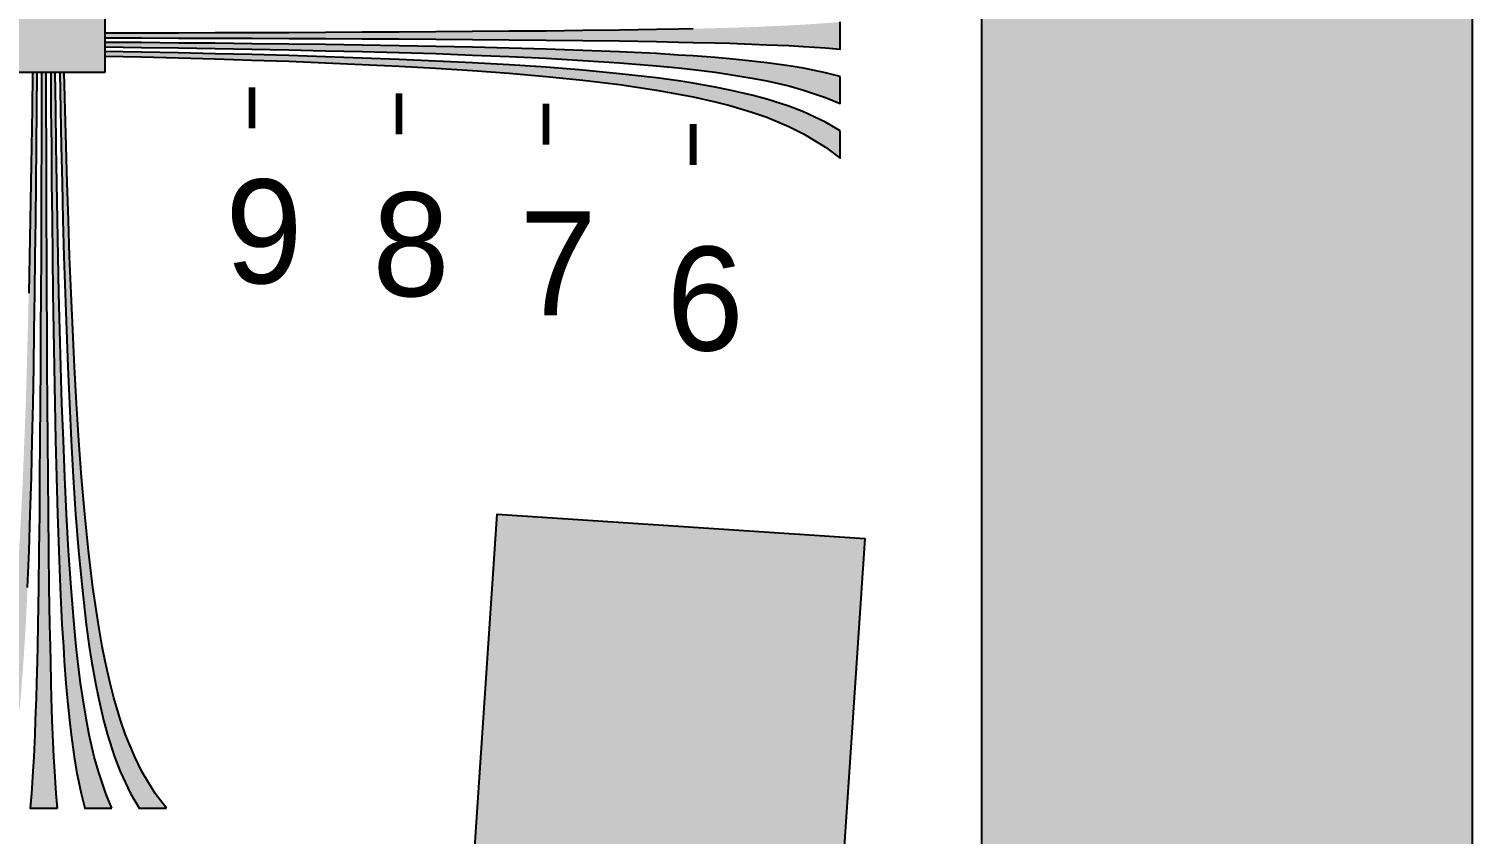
# Model space of a CAD drawing. Header units: millimetres. Extents: x 0 to 420, y 0 to 297.
# Drawn here: x 347.1 to 420, y 45.7 to 86.4 of the extents above; entities that cross this region are included whole.
import ezdxf

# ---------------------------------------------------------------- set-up
doc = ezdxf.new("R2010")
doc.units = ezdxf.units.MM
for name, color, linetype in [('FRAME', 7, 'Continuous'), ('GLUE', 1, 'Continuous'), ('LABELS', 7, 'Continuous'), ('PERIPHERY', 7, 'Continuous'), ('SFR', 7, 'Continuous')]:
    doc.layers.add(name, color=color, linetype=linetype)

msp = doc.modelspace()

# ---------------------------------------------------------------- hatches: boundary and pattern name
at = {"layer": 'FRAME', "true_color": 0x000000}
h = msp.add_hatch(color=7, dxfattribs=at)
h.dxf.hatch_style = 1
h.paths.add_polyline_path([(395.249, 272.25), (420, 272.25), (420, 24.75), (395.249, 24.75), (395.249, 272.25)])
at = {"layer": 'PERIPHERY', "true_color": 0x000000}
h = msp.add_hatch(color=7, dxfattribs=at)
h.dxf.hatch_style = 1
h.paths.add_polyline_path([(350.972, 84.15), (346.022, 84.15), (346.022, 89.1), (350.972, 89.1), (350.972, 84.15)])
h = msp.add_hatch(color=7, dxfattribs=at)
h.dxf.hatch_style = 1
h.paths.add_polyline_path([(388.097, 86.706), (387.354, 86.644), (386.241, 86.568), (385.498, 86.527), (384.384, 86.479), (383.642, 86.444), (382.528, 86.41), (381.785, 86.389), (380.672, 86.362), (379.929, 86.348), (378.816, 86.32), (376.959, 86.293), (375.103, 86.265), (373.247, 86.245), (371.39, 86.231), (369.534, 86.217), (367.678, 86.203), (365.822, 86.189), (363.965, 86.183), (362.109, 86.169), (360.253, 86.162), (358.397, 86.155), (356.54, 86.148), (354.684, 86.142), (352.828, 86.135), (350.972, 86.135), (350.972, 85.901), (352.828, 85.901), (354.684, 85.894), (356.54, 85.887), (358.397, 85.881), (360.253, 85.874), (362.109, 85.867), (363.965, 85.853), (365.822, 85.846), (367.678, 85.832), (369.534, 85.819), (371.39, 85.805), (373.247, 85.791), (375.103, 85.77), (376.959, 85.743), (378.816, 85.716), (379.929, 85.688), (380.672, 85.674), (381.785, 85.647), (382.528, 85.626), (383.642, 85.585), (384.384, 85.557), (385.498, 85.509), (386.241, 85.468), (387.354, 85.392), (388.097, 85.331), (388.097, 86.706)])
h = msp.add_hatch(color=7, dxfattribs=at)
h.dxf.hatch_style = 1
h.paths.add_polyline_path([(388.097, 83.955), (387.354, 84.141), (386.241, 84.368), (385.498, 84.492), (384.384, 84.643), (383.642, 84.726), (382.528, 84.843), (381.785, 84.904), (380.672, 84.987), (379.929, 85.035), (378.816, 85.104), (376.959, 85.193), (375.103, 85.269), (373.247, 85.331), (371.39, 85.386), (369.534, 85.427), (367.678, 85.468), (365.822, 85.503), (363.965, 85.53), (362.109, 85.558), (360.253, 85.585), (358.397, 85.606), (356.54, 85.627), (354.684, 85.64), (352.828, 85.661), (350.972, 85.675), (350.972, 85.448), (352.828, 85.42), (354.684, 85.393), (356.54, 85.366), (358.397, 85.331), (360.253, 85.296), (362.109, 85.255), (363.965, 85.207), (365.822, 85.159), (367.678, 85.104), (369.534, 85.035), (371.39, 84.96), (373.247, 84.87), (375.103, 84.767), (376.959, 84.643), (378.816, 84.492), (379.929, 84.382), (380.672, 84.299), (381.785, 84.162), (382.528, 84.052), (383.642, 83.866), (384.384, 83.729), (385.498, 83.474), (386.241, 83.268), (387.354, 82.89), (388.097, 82.581), (388.097, 83.955)])
h = msp.add_hatch(color=7, dxfattribs=at)
h.dxf.hatch_style = 1
h.paths.add_polyline_path([(388.097, 81.205), (387.354, 81.645), (386.241, 82.167), (385.498, 82.449), (384.384, 82.807), (383.642, 83.006), (382.528, 83.268), (381.785, 83.419), (380.672, 83.611), (379.929, 83.728), (378.816, 83.879), (376.959, 84.092), (375.103, 84.264), (373.247, 84.416), (371.39, 84.539), (369.534, 84.643), (367.678, 84.732), (365.822, 84.814), (363.965, 84.883), (362.109, 84.945), (360.253, 85.007), (358.397, 85.055), (356.54, 85.103), (354.684, 85.145), (352.828, 85.179), (350.972, 85.213), (350.972, 84.986), (352.828, 84.938), (354.684, 84.89), (356.54, 84.842), (358.397, 84.78), (360.253, 84.718), (362.109, 84.643), (363.965, 84.56), (365.822, 84.471), (367.678, 84.368), (369.534, 84.251), (371.39, 84.113), (373.247, 83.955), (375.103, 83.769), (376.959, 83.543), (378.816, 83.268), (379.929, 83.068), (380.672, 82.924), (381.785, 82.676), (382.528, 82.483), (383.642, 82.147), (384.384, 81.892), (385.498, 81.432), (386.241, 81.067), (387.354, 80.394), (388.097, 79.83), (388.097, 81.205)])
h = msp.add_hatch(color=7, dxfattribs=at)
h.dxf.hatch_style = 1
h.paths.add_polyline_path([(345.829, 47.025), (346.015, 47.768), (346.242, 48.882), (346.366, 49.624), (346.517, 50.738), (346.6, 51.48), (346.717, 52.594), (346.779, 53.337), (346.861, 54.45), (346.909, 55.193), (346.978, 56.307), (347.067, 58.163), (347.143, 60.019), (347.205, 61.875), (347.26, 63.732), (347.301, 65.588), (347.343, 67.444), (347.377, 69.3), (347.404, 71.157), (347.432, 73.013), (347.459, 74.869), (347.48, 76.726), (347.501, 78.582), (347.514, 80.438), (347.535, 82.294), (347.549, 84.151), (347.322, 84.151), (347.294, 82.294), (347.267, 80.438), (347.239, 78.582), (347.205, 76.726), (347.171, 74.869), (347.129, 73.013), (347.081, 71.157), (347.033, 69.3), (346.978, 67.444), (346.909, 65.588), (346.834, 63.732), (346.744, 61.875), (346.641, 60.019), (346.517, 58.163), (346.366, 56.307), (346.256, 55.193), (346.173, 54.45), (346.036, 53.337), (345.926, 52.594), (345.74, 51.48), (345.603, 50.738), (345.348, 49.624), (345.142, 48.882), (344.764, 47.768), (344.455, 47.025), (345.829, 47.025)])
h = msp.add_hatch(color=7, dxfattribs=at)
h.dxf.hatch_style = 1
h.paths.add_polyline_path([(348.579, 47.025), (348.518, 47.768), (348.442, 48.882), (348.401, 49.624), (348.352, 50.738), (348.318, 51.48), (348.284, 52.594), (348.263, 53.337), (348.236, 54.45), (348.221, 55.193), (348.194, 56.307), (348.167, 58.163), (348.139, 60.019), (348.119, 61.875), (348.105, 63.732), (348.091, 65.588), (348.077, 67.444), (348.064, 69.3), (348.057, 71.157), (348.043, 73.013), (348.036, 74.869), (348.029, 76.726), (348.023, 78.582), (348.016, 80.438), (348.009, 82.294), (348.009, 84.151), (347.775, 84.151), (347.775, 82.294), (347.768, 80.438), (347.761, 78.582), (347.755, 76.726), (347.748, 74.869), (347.741, 73.013), (347.727, 71.157), (347.72, 69.3), (347.707, 67.444), (347.693, 65.588), (347.679, 63.732), (347.665, 61.875), (347.644, 60.019), (347.617, 58.163), (347.589, 56.307), (347.562, 55.193), (347.548, 54.45), (347.521, 53.337), (347.5, 52.594), (347.459, 51.48), (347.431, 50.738), (347.384, 49.624), (347.342, 48.882), (347.266, 47.768), (347.205, 47.025), (348.579, 47.025)])
h = msp.add_hatch(color=7, dxfattribs=at)
h.dxf.hatch_style = 1
h.paths.add_polyline_path([(351.33, 47.025), (351.02, 47.768), (350.642, 48.882), (350.436, 49.624), (350.181, 50.738), (350.037, 51.48), (349.858, 52.594), (349.748, 53.337), (349.611, 54.45), (349.528, 55.193), (349.418, 56.307), (349.267, 58.163), (349.143, 60.019), (349.04, 61.875), (348.951, 63.732), (348.875, 65.588), (348.806, 67.444), (348.751, 69.3), (348.703, 71.157), (348.655, 73.013), (348.614, 74.869), (348.579, 76.726), (348.545, 78.582), (348.518, 80.438), (348.49, 82.294), (348.462, 84.151), (348.235, 84.151), (348.25, 82.294), (348.27, 80.438), (348.284, 78.582), (348.305, 76.726), (348.325, 74.869), (348.352, 73.013), (348.38, 71.157), (348.407, 69.3), (348.442, 67.444), (348.483, 65.588), (348.524, 63.732), (348.579, 61.875), (348.642, 60.019), (348.717, 58.163), (348.806, 56.307), (348.875, 55.193), (348.923, 54.45), (349.006, 53.337), (349.068, 52.594), (349.178, 51.48), (349.267, 50.738), (349.418, 49.624), (349.542, 48.882), (349.769, 47.768), (349.955, 47.025), (351.33, 47.025)])
h = msp.add_hatch(color=7, dxfattribs=at)
h.dxf.hatch_style = 1
h.paths.add_polyline_path([(354.08, 47.025), (353.516, 47.768), (352.842, 48.882), (352.478, 49.624), (352.017, 50.738), (351.756, 51.48), (351.426, 52.594), (351.234, 53.337), (350.986, 54.45), (350.842, 55.193), (350.642, 56.307), (350.367, 58.163), (350.14, 60.019), (349.955, 61.875), (349.796, 63.732), (349.659, 65.588), (349.542, 67.444), (349.439, 69.3), (349.35, 71.157), (349.268, 73.013), (349.192, 74.869), (349.13, 76.726), (349.068, 78.582), (349.02, 80.438), (348.971, 82.294), (348.923, 84.151), (348.696, 84.151), (348.731, 82.294), (348.765, 80.438), (348.807, 78.582), (348.855, 76.726), (348.903, 74.869), (348.965, 73.013), (349.027, 71.157), (349.096, 69.3), (349.178, 67.444), (349.268, 65.588), (349.37, 63.732), (349.494, 61.875), (349.646, 60.019), (349.818, 58.163), (350.031, 56.307), (350.182, 55.193), (350.299, 54.45), (350.491, 53.337), (350.642, 52.594), (350.897, 51.48), (351.103, 50.738), (351.461, 49.624), (351.742, 48.882), (352.265, 47.768), (352.705, 47.025), (354.08, 47.025)])
at = {"layer": 'SFR', "true_color": 0x000000}
h = msp.add_hatch(color=7, dxfattribs=at)
h.dxf.hatch_style = 1
h.paths.add_polyline_path([(388.097, 42.074), (369.534, 43.312), (370.771, 61.875), (389.334, 60.637), (388.097, 42.074)])

# ---------------------------------------------------------------- linework, layer by layer
at = {"layer": 'FRAME', "color": 250}
msp.add_lwpolyline([(395.249, 272.25), (420, 272.25), (420, 24.75), (395.249, 24.75), (395.249, 272.25)], close=True, dxfattribs=at)
at = {"layer": 'FRAME', "color": 250, "true_color": 0x000000}
for points in [[(395.249, 272.25), (395.249, 24.75), (420, 24.75)], [(420, 24.75), (420, 272.25), (395.249, 272.25)]]:
    msp.add_solid(points, dxfattribs=at)
at = {"layer": 'GLUE', "color": 1, "lineweight": 18}
msp.add_lwpolyline([(0, 0), (420, 0), (420, 297), (0, 297), (0, 0)], dxfattribs=at)
at = {"layer": 'PERIPHERY', "color": 250}
for points in [[(350.972, 84.15), (346.022, 84.15), (346.022, 89.1), (350.972, 89.1), (350.972, 84.15)], [(388.097, 83.955), (387.354, 84.141), (386.241, 84.368), (385.498, 84.492), (384.384, 84.643), (383.642, 84.726), (382.528, 84.843), (381.785, 84.904), (380.672, 84.987), (379.929, 85.035), (378.816, 85.104), (376.959, 85.193), (375.103, 85.269), (373.247, 85.331), (371.39, 85.386), (369.534, 85.427), (367.678, 85.468), (365.822, 85.503), (363.965, 85.53), (362.109, 85.558), (360.253, 85.585), (358.397, 85.606), (356.54, 85.627), (354.684, 85.64), (352.828, 85.661), (350.972, 85.675), (350.972, 85.448), (352.828, 85.42), (354.684, 85.393), (356.54, 85.366), (358.397, 85.331), (360.253, 85.296), (362.109, 85.255), (363.965, 85.207), (365.822, 85.159), (367.678, 85.104), (369.534, 85.035), (371.39, 84.96), (373.247, 84.87), (375.103, 84.767), (376.959, 84.643), (378.816, 84.492), (379.929, 84.382), (380.672, 84.299), (381.785, 84.162), (382.528, 84.052), (383.642, 83.866), (384.384, 83.729), (385.498, 83.474), (386.241, 83.268), (387.354, 82.89), (388.097, 82.581), (388.097, 83.955)], [(388.097, 81.205), (387.354, 81.645), (386.241, 82.167), (385.498, 82.449), (384.384, 82.807), (383.642, 83.006), (382.528, 83.268), (381.785, 83.419), (380.672, 83.611), (379.929, 83.728), (378.816, 83.879), (376.959, 84.092), (375.103, 84.264), (373.247, 84.416), (371.39, 84.539), (369.534, 84.643), (367.678, 84.732), (365.822, 84.814), (363.965, 84.883), (362.109, 84.945), (360.253, 85.007), (358.397, 85.055), (356.54, 85.103), (354.684, 85.145), (352.828, 85.179), (350.972, 85.213), (350.972, 84.986), (352.828, 84.938), (354.684, 84.89), (356.54, 84.842), (358.397, 84.78), (360.253, 84.718), (362.109, 84.643), (363.965, 84.56), (365.822, 84.471), (367.678, 84.368), (369.534, 84.251), (371.39, 84.113), (373.247, 83.955), (375.103, 83.769), (376.959, 83.543), (378.816, 83.268), (379.929, 83.068), (380.672, 82.924), (381.785, 82.676), (382.528, 82.483), (383.642, 82.147), (384.384, 81.892), (385.498, 81.432), (386.241, 81.067), (387.354, 80.394), (388.097, 79.83), (388.097, 81.205)], [(348.579, 47.025), (348.518, 47.768), (348.442, 48.882), (348.401, 49.624), (348.352, 50.738), (348.318, 51.48), (348.284, 52.594), (348.263, 53.337), (348.236, 54.45), (348.221, 55.193), (348.194, 56.307), (348.167, 58.163), (348.139, 60.019), (348.119, 61.875), (348.105, 63.732), (348.091, 65.588), (348.077, 67.444), (348.064, 69.3), (348.057, 71.157), (348.043, 73.013), (348.036, 74.869), (348.029, 76.726), (348.023, 78.582), (348.016, 80.438), (348.009, 82.294), (348.009, 84.151), (347.775, 84.151), (347.775, 82.294), (347.768, 80.438), (347.761, 78.582), (347.755, 76.726), (347.748, 74.869), (347.741, 73.013), (347.727, 71.157), (347.72, 69.3), (347.707, 67.444), (347.693, 65.588), (347.679, 63.732), (347.665, 61.875), (347.644, 60.019), (347.617, 58.163), (347.589, 56.307), (347.562, 55.193), (347.548, 54.45), (347.521, 53.337), (347.5, 52.594), (347.459, 51.48), (347.431, 50.738), (347.384, 49.624), (347.342, 48.882), (347.266, 47.768), (347.205, 47.025), (348.579, 47.025)], [(351.33, 47.025), (351.02, 47.768), (350.642, 48.882), (350.436, 49.624), (350.181, 50.738), (350.037, 51.48), (349.858, 52.594), (349.748, 53.337), (349.611, 54.45), (349.528, 55.193), (349.418, 56.307), (349.267, 58.163), (349.143, 60.019), (349.04, 61.875), (348.951, 63.732), (348.875, 65.588), (348.806, 67.444), (348.751, 69.3), (348.703, 71.157), (348.655, 73.013), (348.614, 74.869), (348.579, 76.726), (348.545, 78.582), (348.518, 80.438), (348.49, 82.294), (348.462, 84.151), (348.235, 84.151), (348.25, 82.294), (348.27, 80.438), (348.284, 78.582), (348.305, 76.726), (348.325, 74.869), (348.352, 73.013), (348.38, 71.157), (348.407, 69.3), (348.442, 67.444), (348.483, 65.588), (348.524, 63.732), (348.579, 61.875), (348.642, 60.019), (348.717, 58.163), (348.806, 56.307), (348.875, 55.193), (348.923, 54.45), (349.006, 53.337), (349.068, 52.594), (349.178, 51.48), (349.267, 50.738), (349.418, 49.624), (349.542, 48.882), (349.769, 47.768), (349.955, 47.025), (351.33, 47.025)], [(354.08, 47.025), (353.516, 47.768), (352.842, 48.882), (352.478, 49.624), (352.017, 50.738), (351.756, 51.48), (351.426, 52.594), (351.234, 53.337), (350.986, 54.45), (350.842, 55.193), (350.642, 56.307), (350.367, 58.163), (350.14, 60.019), (349.955, 61.875), (349.796, 63.732), (349.659, 65.588), (349.542, 67.444), (349.439, 69.3), (349.35, 71.157), (349.268, 73.013), (349.192, 74.869), (349.13, 76.726), (349.068, 78.582), (349.02, 80.438), (348.971, 82.294), (348.923, 84.151), (348.696, 84.151), (348.731, 82.294), (348.765, 80.438), (348.807, 78.582), (348.855, 76.726), (348.903, 74.869), (348.965, 73.013), (349.027, 71.157), (349.096, 69.3), (349.178, 67.444), (349.268, 65.588), (349.37, 63.732), (349.494, 61.875), (349.646, 60.019), (349.818, 58.163), (350.031, 56.307), (350.182, 55.193), (350.299, 54.45), (350.491, 53.337), (350.642, 52.594), (350.897, 51.48), (351.103, 50.738), (351.461, 49.624), (351.742, 48.882), (352.265, 47.768), (352.705, 47.025), (354.08, 47.025)]]:
    msp.add_lwpolyline(points, close=True, dxfattribs=at)
for points in [[(380.672, 86.362), (379.929, 86.348), (378.816, 86.32), (376.959, 86.293), (375.103, 86.265), (373.247, 86.245), (371.39, 86.231), (369.534, 86.217), (367.678, 86.203), (365.822, 86.189), (363.965, 86.183), (362.109, 86.169), (360.253, 86.162), (358.397, 86.155), (356.54, 86.148), (354.684, 86.142), (352.828, 86.135), (350.972, 86.135), (350.972, 85.901), (352.828, 85.901), (354.684, 85.894), (356.54, 85.887), (358.397, 85.881), (360.253, 85.874), (362.109, 85.867), (363.965, 85.853), (365.822, 85.846), (367.678, 85.832), (369.534, 85.819), (371.39, 85.805), (373.247, 85.791), (375.103, 85.77), (376.959, 85.743), (378.816, 85.716), (379.929, 85.688), (380.672, 85.674), (381.785, 85.647), (382.528, 85.626), (383.642, 85.585), (384.384, 85.557), (385.498, 85.509), (386.241, 85.468), (387.354, 85.392), (388.097, 85.331), (388.097, 86.706)], [(347.067, 58.163), (347.143, 60.019), (347.205, 61.875), (347.26, 63.732), (347.301, 65.588), (347.343, 67.444), (347.377, 69.3), (347.404, 71.157), (347.432, 73.013), (347.459, 74.869), (347.48, 76.726), (347.501, 78.582), (347.514, 80.438), (347.535, 82.294), (347.549, 84.151), (347.322, 84.151), (347.294, 82.294), (347.267, 80.438), (347.239, 78.582), (347.205, 76.726), (347.171, 74.869), (347.129, 73.013)]]:
    msp.add_lwpolyline(points, dxfattribs=at)
at = {"layer": 'PERIPHERY', "color": 250, "lineweight": 35, "const_width": 0.344}
for points in [[(358.397, 83.405), (358.397, 81.343)], [(365.822, 83.096), (365.822, 81.033)], [(373.247, 82.58), (373.247, 80.518)], [(380.672, 81.549), (380.672, 79.486)]]:
    msp.add_lwpolyline(points, dxfattribs=at)
at = {"layer": 'PERIPHERY', "color": 250, "true_color": 0x000000}
for points in [[(350.972, 84.15), (350.972, 89.1), (346.022, 89.1)], [(346.022, 89.1), (346.022, 84.15), (350.972, 84.15)], [(376.959, 86.293), (375.103, 86.265), (350.972, 85.901)], [(376.959, 86.293), (350.972, 85.901), (352.828, 85.901)], [(375.103, 86.265), (373.247, 86.245), (350.972, 85.901)], [(373.247, 86.245), (371.39, 86.231), (350.972, 85.901)], [(371.39, 86.231), (369.534, 86.217), (350.972, 85.901)], [(369.534, 86.217), (367.678, 86.203), (350.972, 85.901)], [(367.678, 86.203), (365.822, 86.189), (350.972, 85.901)], [(365.822, 86.189), (362.109, 86.169), (350.972, 85.901)], [(362.109, 86.169), (360.253, 86.162), (350.972, 85.901)], [(360.253, 86.162), (358.397, 86.155), (350.972, 85.901)], [(358.397, 86.155), (356.54, 86.148), (350.972, 85.901)], [(356.54, 86.148), (354.684, 86.142), (350.972, 85.901)], [(354.684, 86.142), (352.828, 86.135), (350.972, 85.901)], [(352.828, 86.135), (350.972, 86.135), (350.972, 85.901)], [(376.959, 86.293), (352.828, 85.901), (354.684, 85.894)], [(376.959, 86.293), (354.684, 85.894), (356.54, 85.887)], [(376.959, 86.293), (356.54, 85.887), (358.397, 85.881)], [(376.959, 86.293), (358.397, 85.881), (360.253, 85.874)], [(376.959, 86.293), (360.253, 85.874), (362.109, 85.867)], [(376.959, 86.293), (362.109, 85.867), (363.965, 85.853)], [(365.822, 86.189), (363.965, 86.183), (362.109, 86.169)], [(376.959, 86.293), (363.965, 85.853), (365.822, 85.846)], [(376.959, 86.293), (365.822, 85.846), (367.678, 85.832)], [(376.959, 86.293), (367.678, 85.832), (369.534, 85.819)], [(376.959, 86.293), (369.534, 85.819), (371.39, 85.805)], [(376.959, 86.293), (371.39, 85.805), (373.247, 85.791)], [(376.959, 86.293), (373.247, 85.791), (375.103, 85.77)], [(376.959, 86.293), (375.103, 85.77), (376.959, 85.743)], [(388.097, 85.331), (378.816, 86.32), (376.959, 86.293)], [(376.959, 86.293), (376.959, 85.743), (378.816, 85.716)], [(376.959, 86.293), (378.816, 85.716), (379.929, 85.688)], [(376.959, 86.293), (379.929, 85.688), (380.672, 85.674)], [(376.959, 86.293), (380.672, 85.674), (381.785, 85.647)], [(376.959, 86.293), (381.785, 85.647), (382.528, 85.626)], [(376.959, 86.293), (382.528, 85.626), (383.642, 85.585)], [(376.959, 86.293), (383.642, 85.585), (384.384, 85.557)], [(376.959, 86.293), (384.384, 85.557), (385.498, 85.509)], [(376.959, 86.293), (385.498, 85.509), (386.241, 85.468)], [(376.959, 86.293), (386.241, 85.468), (387.354, 85.392)], [(376.959, 86.293), (387.354, 85.392), (388.097, 85.331)], [(388.097, 85.331), (379.929, 86.348), (378.816, 86.32)], [(388.097, 85.331), (380.672, 86.362), (379.929, 86.348)], [(388.097, 85.331), (381.785, 86.389), (380.672, 86.362)], [(388.097, 85.331), (382.528, 86.41), (381.785, 86.389)], [(388.097, 85.331), (383.642, 86.444), (382.528, 86.41)], [(388.097, 85.331), (384.384, 86.479), (383.642, 86.444)], [(388.097, 85.331), (385.498, 86.527), (384.384, 86.479)], [(388.097, 85.331), (386.241, 86.568), (385.498, 86.527)], [(388.097, 85.331), (387.354, 86.644), (386.241, 86.568)], [(388.097, 85.331), (388.097, 86.706), (387.354, 86.644)], [(383.642, 84.726), (352.828, 85.661), (350.972, 85.675)], [(350.972, 85.675), (350.972, 85.448), (352.828, 85.42)], [(350.972, 85.675), (352.828, 85.42), (354.684, 85.393)], [(350.972, 85.675), (354.684, 85.393), (356.54, 85.366)], [(350.972, 85.675), (356.54, 85.366), (358.397, 85.331)], [(350.972, 85.675), (358.397, 85.331), (360.253, 85.296)], [(350.972, 85.675), (360.253, 85.296), (362.109, 85.255)], [(383.642, 84.726), (350.972, 85.675), (362.109, 85.255)], [(383.642, 84.726), (354.684, 85.64), (352.828, 85.661)], [(383.642, 84.726), (356.54, 85.627), (354.684, 85.64)], [(383.642, 84.726), (358.397, 85.606), (356.54, 85.627)], [(383.642, 84.726), (360.253, 85.585), (358.397, 85.606)], [(383.642, 84.726), (362.109, 85.558), (360.253, 85.585)], [(383.642, 84.726), (363.965, 85.53), (362.109, 85.558)], [(383.642, 84.726), (362.109, 85.255), (363.965, 85.207)], [(383.642, 84.726), (365.822, 85.503), (363.965, 85.53)], [(383.642, 84.726), (367.678, 85.468), (365.822, 85.503)], [(383.642, 84.726), (369.534, 85.427), (367.678, 85.468)], [(383.642, 84.726), (371.39, 85.386), (369.534, 85.427)], [(383.642, 84.726), (373.247, 85.331), (371.39, 85.386)], [(383.642, 84.726), (375.103, 85.269), (373.247, 85.331)], [(383.642, 84.726), (376.959, 85.193), (375.103, 85.269)], [(365.822, 84.814), (352.828, 85.179), (350.972, 85.213)], [(365.822, 84.814), (350.972, 85.213), (350.972, 84.986)], [(365.822, 84.814), (350.972, 84.986), (352.828, 84.938)], [(365.822, 84.814), (354.684, 85.145), (352.828, 85.179)], [(365.822, 84.814), (352.828, 84.938), (354.684, 84.89)], [(365.822, 84.814), (356.54, 85.103), (354.684, 85.145)], [(365.822, 84.814), (354.684, 84.89), (356.54, 84.842)], [(365.822, 84.814), (358.397, 85.055), (356.54, 85.103)], [(365.822, 84.814), (356.54, 84.842), (358.397, 84.78)], [(365.822, 84.814), (360.253, 85.007), (358.397, 85.055)], [(365.822, 84.814), (358.397, 84.78), (360.253, 84.718)], [(365.822, 84.814), (362.109, 84.945), (360.253, 85.007)], [(365.822, 84.814), (360.253, 84.718), (362.109, 84.643)], [(365.822, 84.814), (363.965, 84.883), (362.109, 84.945)], [(365.822, 84.814), (362.109, 84.643), (363.965, 84.56)], [(383.642, 84.726), (363.965, 85.207), (365.822, 85.159)], [(365.822, 84.814), (363.965, 84.56), (365.822, 84.471)], [(383.642, 84.726), (365.822, 85.159), (367.678, 85.104)], [(384.384, 82.807), (367.678, 84.732), (365.822, 84.814)], [(365.822, 84.814), (365.822, 84.471), (367.678, 84.368)], [(365.822, 84.814), (367.678, 84.368), (369.534, 84.251)], [(365.822, 84.814), (369.534, 84.251), (371.39, 84.113)], [(365.822, 84.814), (371.39, 84.113), (373.247, 83.955)], [(365.822, 84.814), (373.247, 83.955), (375.103, 83.769)], [(384.384, 82.807), (365.822, 84.814), (375.103, 83.769)], [(383.642, 84.726), (367.678, 85.104), (369.534, 85.035)], [(384.384, 82.807), (369.534, 84.643), (367.678, 84.732)], [(383.642, 84.726), (369.534, 85.035), (371.39, 84.96)], [(384.384, 82.807), (371.39, 84.539), (369.534, 84.643)], [(383.642, 84.726), (371.39, 84.96), (373.247, 84.87)], [(384.384, 82.807), (373.247, 84.416), (371.39, 84.539)], [(383.642, 84.726), (373.247, 84.87), (375.103, 84.767)], [(383.642, 84.726), (375.103, 84.767), (376.959, 84.643)], [(383.642, 84.726), (378.816, 85.104), (376.959, 85.193)], [(383.642, 84.726), (376.959, 84.643), (378.816, 84.492)], [(383.642, 84.726), (379.929, 85.035), (378.816, 85.104)], [(383.642, 84.726), (378.816, 84.492), (379.929, 84.382)], [(383.642, 84.726), (380.672, 84.987), (379.929, 85.035)], [(383.642, 84.726), (379.929, 84.382), (380.672, 84.299)], [(383.642, 84.726), (381.785, 84.904), (380.672, 84.987)], [(383.642, 84.726), (380.672, 84.299), (381.785, 84.162)], [(383.642, 84.726), (382.528, 84.843), (381.785, 84.904)], [(383.642, 84.726), (381.785, 84.162), (382.528, 84.052)], [(383.642, 84.726), (382.528, 84.052), (383.642, 83.866)], [(388.097, 82.581), (384.384, 84.643), (383.642, 84.726)], [(383.642, 84.726), (383.642, 83.866), (384.384, 83.729)], [(383.642, 84.726), (384.384, 83.729), (385.498, 83.474)], [(383.642, 84.726), (385.498, 83.474), (386.241, 83.268)], [(383.642, 84.726), (386.241, 83.268), (387.354, 82.89)], [(383.642, 84.726), (387.354, 82.89), (388.097, 82.581)], [(388.097, 82.581), (385.498, 84.492), (384.384, 84.643)], [(346.6, 51.48), (347.535, 82.294), (347.549, 84.151)], [(346.6, 51.48), (347.549, 84.151), (347.129, 73.013)], [(347.549, 84.151), (347.171, 74.869), (347.129, 73.013)], [(347.549, 84.151), (347.205, 76.726), (347.171, 74.869)], [(347.549, 84.151), (347.239, 78.582), (347.205, 76.726)], [(347.549, 84.151), (347.267, 80.438), (347.239, 78.582)], [(347.549, 84.151), (347.294, 82.294), (347.267, 80.438)], [(347.549, 84.151), (347.322, 84.151), (347.294, 82.294)], [(348.009, 82.294), (348.009, 84.151), (347.775, 84.151)], [(348.016, 80.438), (348.009, 82.294), (347.775, 84.151)], [(348.029, 76.726), (348.016, 80.438), (347.775, 84.151)], [(348.043, 73.013), (348.029, 76.726), (347.775, 84.151)], [(348.064, 69.3), (348.043, 73.013), (347.775, 84.151)], [(348.077, 67.444), (348.064, 69.3), (347.775, 84.151)], [(348.091, 65.588), (348.077, 67.444), (347.775, 84.151)], [(348.105, 63.732), (348.091, 65.588), (347.775, 84.151)], [(348.119, 61.875), (348.105, 63.732), (347.775, 84.151)], [(348.139, 60.019), (348.119, 61.875), (347.775, 84.151)], [(348.167, 58.163), (348.139, 60.019), (347.775, 84.151)], [(348.167, 58.163), (347.775, 84.151), (347.775, 82.294)], [(348.545, 78.582), (348.462, 84.151), (348.235, 84.151)], [(348.579, 76.726), (348.545, 78.582), (348.235, 84.151)], [(348.614, 74.869), (348.579, 76.726), (348.235, 84.151)], [(348.655, 73.013), (348.614, 74.869), (348.235, 84.151)], [(348.703, 71.157), (348.655, 73.013), (348.235, 84.151)], [(348.751, 69.3), (348.703, 71.157), (348.235, 84.151)], [(348.806, 67.444), (348.751, 69.3), (348.235, 84.151)], [(348.806, 67.444), (348.235, 84.151), (348.25, 82.294)], [(348.518, 80.438), (348.49, 82.294), (348.462, 84.151)], [(348.545, 78.582), (348.518, 80.438), (348.462, 84.151)], [(348.971, 82.294), (348.923, 84.151), (348.696, 84.151)], [(349.02, 80.438), (348.971, 82.294), (348.696, 84.151)], [(349.068, 78.582), (349.02, 80.438), (348.696, 84.151)], [(349.13, 76.726), (349.068, 78.582), (348.696, 84.151)], [(349.192, 74.869), (349.13, 76.726), (348.696, 84.151)], [(349.268, 73.013), (349.192, 74.869), (348.696, 84.151)], [(349.35, 71.157), (349.268, 73.013), (348.696, 84.151)], [(349.439, 69.3), (349.35, 71.157), (348.696, 84.151)], [(349.439, 69.3), (348.696, 84.151), (348.731, 82.294)], [(384.384, 82.807), (375.103, 84.264), (373.247, 84.416)], [(384.384, 82.807), (376.959, 84.092), (375.103, 84.264)], [(384.384, 82.807), (378.816, 83.879), (376.959, 84.092)], [(384.384, 82.807), (379.929, 83.728), (378.816, 83.879)], [(388.097, 82.581), (386.241, 84.368), (385.498, 84.492)], [(388.097, 82.581), (387.354, 84.141), (386.241, 84.368)], [(388.097, 82.581), (388.097, 83.955), (387.354, 84.141)], [(384.384, 82.807), (375.103, 83.769), (376.959, 83.543)], [(384.384, 82.807), (376.959, 83.543), (378.816, 83.268)], [(384.384, 82.807), (378.816, 83.268), (379.929, 83.068)], [(384.384, 82.807), (380.672, 83.611), (379.929, 83.728)], [(384.384, 82.807), (379.929, 83.068), (380.672, 82.924)], [(384.384, 82.807), (381.785, 83.419), (380.672, 83.611)], [(384.384, 82.807), (382.528, 83.268), (381.785, 83.419)], [(384.384, 82.807), (383.642, 83.006), (382.528, 83.268)], [(384.384, 82.807), (380.672, 82.924), (381.785, 82.676)], [(384.384, 82.807), (381.785, 82.676), (382.528, 82.483)], [(384.384, 82.807), (382.528, 82.483), (383.642, 82.147)], [(384.384, 82.807), (383.642, 82.147), (384.384, 81.892)], [(388.097, 79.83), (385.498, 82.449), (384.384, 82.807)], [(384.384, 82.807), (384.384, 81.892), (385.498, 81.432)], [(384.384, 82.807), (385.498, 81.432), (386.241, 81.067)], [(384.384, 82.807), (386.241, 81.067), (387.354, 80.394)], [(384.384, 82.807), (387.354, 80.394), (388.097, 79.83)], [(388.097, 79.83), (386.241, 82.167), (385.498, 82.449)], [(346.6, 51.48), (347.514, 80.438), (347.535, 82.294)], [(348.167, 58.163), (347.775, 82.294), (347.768, 80.438)], [(348.875, 65.588), (348.806, 67.444), (348.25, 82.294)], [(348.875, 65.588), (348.25, 82.294), (348.27, 80.438)], [(349.439, 69.3), (348.731, 82.294), (348.765, 80.438)], [(388.097, 79.83), (387.354, 81.645), (386.241, 82.167)], [(388.097, 79.83), (388.097, 81.205), (387.354, 81.645)], [(346.6, 51.48), (347.501, 78.582), (347.514, 80.438)], [(348.167, 58.163), (347.768, 80.438), (347.761, 78.582)], [(348.029, 76.726), (348.023, 78.582), (348.016, 80.438)], [(348.875, 65.588), (348.27, 80.438), (348.284, 78.582)], [(349.542, 67.444), (349.439, 69.3), (348.765, 80.438)], [(349.542, 67.444), (348.765, 80.438), (348.807, 78.582)], [(346.6, 51.48), (347.48, 76.726), (347.501, 78.582)], [(348.167, 58.163), (347.761, 78.582), (347.755, 76.726)], [(348.951, 63.732), (348.875, 65.588), (348.284, 78.582)], [(348.951, 63.732), (348.284, 78.582), (348.305, 76.726)], [(349.659, 65.588), (349.542, 67.444), (348.807, 78.582)], [(349.659, 65.588), (348.807, 78.582), (348.855, 76.726)], [(346.6, 51.48), (347.459, 74.869), (347.48, 76.726)], [(348.167, 58.163), (347.755, 76.726), (347.748, 74.869)], [(348.043, 73.013), (348.036, 74.869), (348.029, 76.726)], [(349.04, 61.875), (348.951, 63.732), (348.305, 76.726)], [(349.04, 61.875), (348.305, 76.726), (348.325, 74.869)], [(349.659, 65.588), (348.855, 76.726), (348.903, 74.869)], [(346.6, 51.48), (347.432, 73.013), (347.459, 74.869)], [(348.167, 58.163), (347.748, 74.869), (347.741, 73.013)], [(349.04, 61.875), (348.325, 74.869), (348.352, 73.013)], [(349.796, 63.732), (349.659, 65.588), (348.903, 74.869)], [(349.796, 63.732), (348.903, 74.869), (348.965, 73.013)], [(346.6, 51.48), (347.404, 71.157), (347.432, 73.013)], [(348.167, 58.163), (347.741, 73.013), (347.727, 71.157)], [(348.064, 69.3), (348.057, 71.157), (348.043, 73.013)], [(349.143, 60.019), (349.04, 61.875), (348.352, 73.013)], [(349.143, 60.019), (348.352, 73.013), (348.38, 71.157)], [(349.955, 61.875), (349.796, 63.732), (348.965, 73.013)], [(349.955, 61.875), (348.965, 73.013), (349.027, 71.157)], [(346.6, 51.48), (347.377, 69.3), (347.404, 71.157)], [(348.167, 58.163), (347.727, 71.157), (347.72, 69.3)], [(349.955, 47.025), (349.143, 60.019), (348.38, 71.157)], [(349.955, 47.025), (348.38, 71.157), (348.407, 69.3)], [(349.955, 61.875), (349.027, 71.157), (349.096, 69.3)], [(346.6, 51.48), (347.343, 67.444), (347.377, 69.3)], [(348.167, 58.163), (347.72, 69.3), (347.707, 67.444)], [(349.955, 47.025), (348.407, 69.3), (348.442, 67.444)], [(350.14, 60.019), (349.955, 61.875), (349.096, 69.3)], [(350.14, 60.019), (349.096, 69.3), (349.178, 67.444)], [(346.6, 51.48), (347.301, 65.588), (347.343, 67.444)], [(348.167, 58.163), (347.707, 67.444), (347.693, 65.588)], [(349.955, 47.025), (348.442, 67.444), (348.483, 65.588)], [(350.367, 58.163), (350.14, 60.019), (349.178, 67.444)], [(350.367, 58.163), (349.178, 67.444), (349.268, 65.588)], [(346.6, 51.48), (347.26, 63.732), (347.301, 65.588)], [(348.167, 58.163), (347.693, 65.588), (347.679, 63.732)], [(349.955, 47.025), (348.483, 65.588), (348.524, 63.732)], [(350.642, 56.307), (350.367, 58.163), (349.268, 65.588)], [(350.642, 56.307), (349.268, 65.588), (349.37, 63.732)], [(346.6, 51.48), (347.205, 61.875), (347.26, 63.732)], [(348.167, 58.163), (347.679, 63.732), (347.665, 61.875)], [(349.955, 47.025), (348.524, 63.732), (348.579, 61.875)], [(350.642, 56.307), (349.37, 63.732), (349.494, 61.875)], [(346.6, 51.48), (347.143, 60.019), (347.205, 61.875)], [(348.167, 58.163), (347.665, 61.875), (347.644, 60.019)], [(349.955, 47.025), (348.579, 61.875), (348.642, 60.019)], [(350.842, 55.193), (350.642, 56.307), (349.494, 61.875)], [(350.986, 54.45), (350.842, 55.193), (349.494, 61.875)], [(350.986, 54.45), (349.494, 61.875), (349.646, 60.019)], [(346.6, 51.48), (347.067, 58.163), (347.143, 60.019)], [(348.167, 58.163), (347.644, 60.019), (347.617, 58.163)], [(349.955, 47.025), (348.642, 60.019), (348.717, 58.163)], [(349.955, 47.025), (349.267, 58.163), (349.143, 60.019)], [(351.234, 53.337), (350.986, 54.45), (349.646, 60.019)], [(352.705, 47.025), (351.234, 53.337), (349.646, 60.019)], [(352.705, 47.025), (349.646, 60.019), (349.818, 58.163)], [(347.205, 47.025), (348.194, 56.307), (348.167, 58.163)], [(348.167, 58.163), (347.266, 47.768), (347.205, 47.025)], [(348.167, 58.163), (347.342, 48.882), (347.266, 47.768)], [(348.167, 58.163), (347.384, 49.624), (347.342, 48.882)], [(348.167, 58.163), (347.431, 50.738), (347.384, 49.624)], [(348.167, 58.163), (347.459, 51.48), (347.431, 50.738)], [(348.167, 58.163), (347.5, 52.594), (347.459, 51.48)], [(348.167, 58.163), (347.521, 53.337), (347.5, 52.594)], [(348.167, 58.163), (347.548, 54.45), (347.521, 53.337)], [(348.167, 58.163), (347.562, 55.193), (347.548, 54.45)], [(348.167, 58.163), (347.589, 56.307), (347.562, 55.193)], [(348.167, 58.163), (347.617, 58.163), (347.589, 56.307)], [(349.955, 47.025), (348.717, 58.163), (348.806, 56.307)], [(349.955, 47.025), (349.418, 56.307), (349.267, 58.163)], [(352.705, 47.025), (349.818, 58.163), (350.031, 56.307)], [(347.205, 47.025), (348.221, 55.193), (348.194, 56.307)], [(349.955, 47.025), (348.806, 56.307), (348.875, 55.193)], [(349.955, 47.025), (349.528, 55.193), (349.418, 56.307)], [(352.705, 47.025), (350.031, 56.307), (350.182, 55.193)], [(347.205, 47.025), (348.236, 54.45), (348.221, 55.193)], [(349.955, 47.025), (348.875, 55.193), (348.923, 54.45)], [(349.955, 47.025), (349.611, 54.45), (349.528, 55.193)], [(352.705, 47.025), (350.182, 55.193), (350.299, 54.45)], [(347.205, 47.025), (348.263, 53.337), (348.236, 54.45)], [(349.955, 47.025), (348.923, 54.45), (349.006, 53.337)], [(349.955, 47.025), (349.748, 53.337), (349.611, 54.45)], [(352.705, 47.025), (350.299, 54.45), (350.491, 53.337)], [(347.205, 47.025), (348.284, 52.594), (348.263, 53.337)], [(349.955, 47.025), (349.006, 53.337), (349.068, 52.594)], [(349.955, 47.025), (349.858, 52.594), (349.748, 53.337)], [(352.705, 47.025), (350.491, 53.337), (350.642, 52.594)], [(352.705, 47.025), (351.426, 52.594), (351.234, 53.337)], [(347.205, 47.025), (348.318, 51.48), (348.284, 52.594)], [(349.955, 47.025), (349.068, 52.594), (349.178, 51.48)], [(349.955, 47.025), (350.037, 51.48), (349.858, 52.594)], [(352.705, 47.025), (350.642, 52.594), (350.897, 51.48)], [(352.705, 47.025), (351.756, 51.48), (351.426, 52.594)], [(347.205, 47.025), (348.352, 50.738), (348.318, 51.48)], [(349.955, 47.025), (349.178, 51.48), (349.267, 50.738)], [(349.955, 47.025), (350.181, 50.738), (350.037, 51.48)], [(352.705, 47.025), (350.897, 51.48), (351.103, 50.738)], [(352.705, 47.025), (352.017, 50.738), (351.756, 51.48)], [(347.205, 47.025), (348.401, 49.624), (348.352, 50.738)], [(349.955, 47.025), (349.267, 50.738), (349.418, 49.624)], [(349.955, 47.025), (350.436, 49.624), (350.181, 50.738)], [(352.705, 47.025), (351.103, 50.738), (351.461, 49.624)], [(352.705, 47.025), (352.478, 49.624), (352.017, 50.738)], [(347.205, 47.025), (348.442, 48.882), (348.401, 49.624)], [(349.955, 47.025), (349.418, 49.624), (349.542, 48.882)], [(349.955, 47.025), (350.642, 48.882), (350.436, 49.624)], [(352.705, 47.025), (351.461, 49.624), (351.742, 48.882)], [(352.705, 47.025), (352.842, 48.882), (352.478, 49.624)], [(347.205, 47.025), (348.518, 47.768), (348.442, 48.882)], [(349.542, 48.882), (349.769, 47.768), (349.955, 47.025)], [(349.955, 47.025), (351.02, 47.768), (350.642, 48.882)], [(351.742, 48.882), (352.265, 47.768), (352.705, 47.025)], [(352.705, 47.025), (353.516, 47.768), (352.842, 48.882)], [(347.205, 47.025), (348.579, 47.025), (348.518, 47.768)], [(349.955, 47.025), (351.33, 47.025), (351.02, 47.768)], [(352.705, 47.025), (354.08, 47.025), (353.516, 47.768)]]:
    msp.add_solid(points, dxfattribs=at)
at = {"layer": 'SFR', "color": 250}
msp.add_lwpolyline([(388.097, 42.074), (369.534, 43.312), (370.771, 61.875), (389.334, 60.637), (388.097, 42.074)], close=True, dxfattribs=at)
at = {"layer": 'SFR', "color": 250, "true_color": 0x000000}
for points in [[(370.771, 61.875), (369.534, 43.312), (388.097, 42.074)], [(388.097, 42.074), (389.334, 60.637), (370.771, 61.875)]]:
    msp.add_solid(points, dxfattribs=at)

# ---------------------------------------------------------------- texts
at = {"layer": 'LABELS', "color": 250}
for s, p in [('9', (357.053, 73.518)), ('8', (364.478, 72.866)), ('7', (371.903, 71.908)), ('6', (379.328, 70.125))]:
    msp.add_text(s, height=5.239, dxfattribs=at).set_placement(p)

doc.saveas('drawing.dxf')
